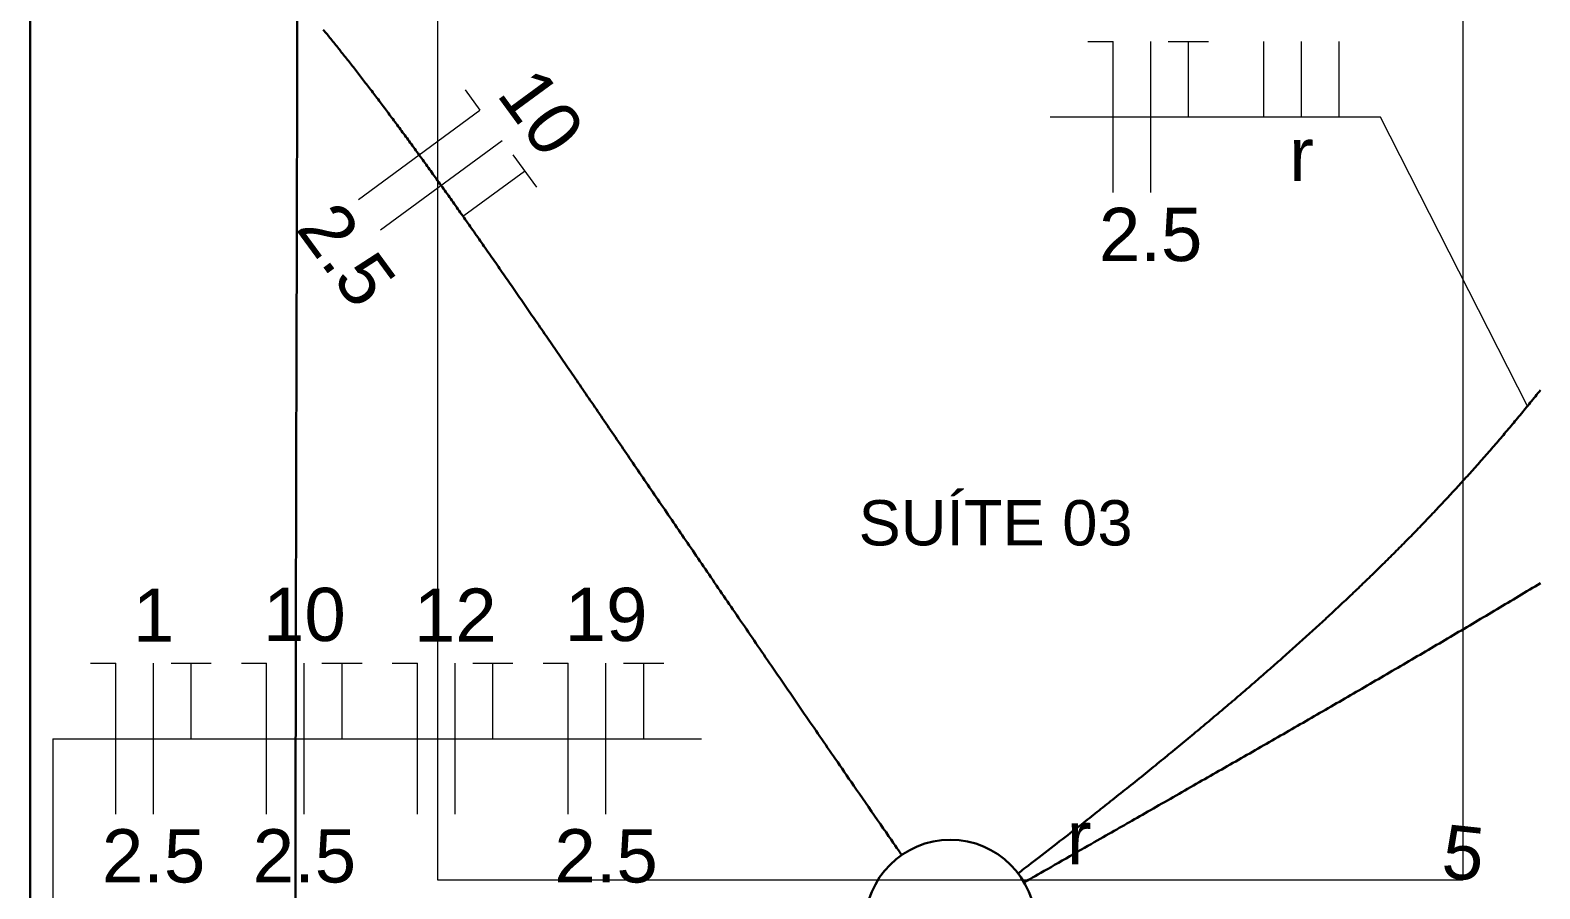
# Model space of a CAD drawing. Header units: millimetres. Extents: x 0 to 55.3, y 20.8 to 61.4.
# Drawn here: x 8.75 to 11.252, y 45.71 to 47.133 of the extents above; entities that cross this region are included whole.
import ezdxf

# ---------------------------------------------------------------- set-up
doc = ezdxf.new("R2010")
doc.units = ezdxf.units.MM
for name, color, linetype, lineweight in [('08', 8, 'Continuous', 5), ('ARQ_-_ALV_5', 1, 'Continuous', 30), ('ARQ_-_TXT__15', 54, 'Continuous', 5), ('EL-Condutos', 4, 'Continuous', 30), ('EL-Fios', 2, 'Continuous', 20), ('EL-Textos_fios', 2, 'Continuous', 20), ('EL-Textos_pontos', 2, 'Continuous', 30), ('P-SIMBOL', 3, 'Continuous', 30), ('TE-Condutos', 3, 'Continuous', 30)]:
    doc.layers.add(name, color=color, linetype=linetype, lineweight=lineweight)
doc.styles.add('Arial', font='Arial')
doc.styles.add('simplex', font='Arial')

msp = doc.modelspace()

# ---------------------------------------------------------------- linework, layer by layer
at = {"layer": '08', "flags": 128}
msp.add_lwpolyline([(11.125002, 45.725499), (11.125002, 47.725499), (9.425002, 47.725499), (9.425002, 45.725499), (11.125002, 45.725499)], dxfattribs=at)
at = {"layer": 'ARQ_-_ALV_5'}
msp.add_line((8.750002, 43.525499), (8.750002, 47.775499), dxfattribs=at)
at = {"layer": 'EL-Condutos', "linetype": 'Continuous', "flags": 128}
for points in [[(10.193791, 45.767386), (10.193476, 45.767841), (10.192558, 45.769168), (10.191078, 45.771306), (10.189077, 45.774197), (10.186596, 45.777781), (10.183677, 45.782), (10.18036, 45.786794), (10.176686, 45.792103), (10.172697, 45.797868), (10.168434, 45.804031), (10.163937, 45.810532), (10.159247, 45.817311), (10.154406, 45.82431), (10.149455, 45.831469), (10.144435, 45.838729), (10.139387, 45.846031), (10.134351, 45.853316), (10.12937, 45.860523), (10.124483, 45.867595), (10.119733, 45.874471), (10.11535, 45.880818), (10.111118, 45.886947), (10.107028, 45.892873), (10.103069, 45.898611), (10.09923, 45.904176), (10.095502, 45.909582), (10.091874, 45.914845), (10.088336, 45.91998), (10.084877, 45.925), (10.081488, 45.929922), (10.078158, 45.934759), (10.074876, 45.939528), (10.071633, 45.944241), (10.068418, 45.948915), (10.065221, 45.953564), (10.062032, 45.958203), (10.058839, 45.962847), (10.055634, 45.96751), (10.052406, 45.972208), (10.049144, 45.976955), (10.04599, 45.981546), (10.042799, 45.986192), (10.039573, 45.990888), (10.036314, 45.995632), (10.033026, 46.000419), (10.029711, 46.005247), (10.026371, 46.01011), (10.023009, 46.015006), (10.019628, 46.019931), (10.01623, 46.024881), (10.012818, 46.029853), (10.009394, 46.034842), (10.005961, 46.039845), (10.002521, 46.044858), (9.999077, 46.049878), (9.995632, 46.0549), (9.992188, 46.059922), (9.988748, 46.064939), (9.985314, 46.069948), (9.981889, 46.074945), (9.97863, 46.079699), (9.975381, 46.084441), (9.972142, 46.08917), (9.96891, 46.093887), (9.965687, 46.098593), (9.96247, 46.10329), (9.959261, 46.107979), (9.956057, 46.112659), (9.952858, 46.117332), (9.949664, 46.122), (9.946473, 46.126662), (9.943286, 46.13132), (9.940102, 46.135975), (9.93692, 46.140627), (9.933739, 46.145279), (9.930558, 46.149929), (9.927378, 46.15458), (9.924197, 46.159233), (9.921015, 46.163888), (9.917831, 46.168546), (9.914793, 46.172992), (9.911752, 46.177441), (9.90871, 46.181893), (9.905666, 46.186349), (9.90262, 46.190807), (9.899572, 46.195268), (9.896523, 46.199732), (9.893473, 46.204197), (9.890422, 46.208665), (9.88737, 46.213134), (9.884317, 46.217604), (9.881264, 46.222076), (9.87821, 46.226549), (9.875156, 46.231022), (9.872102, 46.235496), (9.869048, 46.239971), (9.865994, 46.244445), (9.862941, 46.248919), (9.859888, 46.253393), (9.856835, 46.257866), (9.853928, 46.262127), (9.851021, 46.266388), (9.848114, 46.270648), (9.845209, 46.274907), (9.842304, 46.279165), (9.839399, 46.283424), (9.836495, 46.287681), (9.833591, 46.291938), (9.830688, 46.296195), (9.827785, 46.300452), (9.824882, 46.304708), (9.82198, 46.308964), (9.819078, 46.31322), (9.816176, 46.317475), (9.813274, 46.321731), (9.810372, 46.325987), (9.807471, 46.330242), (9.804569, 46.334498), (9.801667, 46.338754), (9.798765, 46.34301), (9.796002, 46.347063), (9.793239, 46.351116), (9.790475, 46.355169), (9.787712, 46.359222), (9.784948, 46.363276), (9.782185, 46.36733), (9.779421, 46.371383), (9.776657, 46.375437), (9.773893, 46.379491), (9.771129, 46.383545), (9.768365, 46.387599), (9.765601, 46.391654), (9.762837, 46.395708), (9.760072, 46.399762), (9.757308, 46.403816), (9.754543, 46.40787), (9.751779, 46.411925), (9.749014, 46.415979), (9.74625, 46.420033), (9.743485, 46.424087), (9.740854, 46.427943), (9.738224, 46.4318), (9.735594, 46.435657), (9.732963, 46.439513), (9.730332, 46.443369), (9.727702, 46.447226), (9.725071, 46.451082), (9.72244, 46.454938), (9.719809, 46.458794), (9.717178, 46.462649), (9.714547, 46.466505), (9.711915, 46.470361), (9.709284, 46.474216), (9.706652, 46.478071), (9.70402, 46.481927), (9.701388, 46.485782), (9.698756, 46.489637), (9.696124, 46.493492), (9.693491, 46.497346), (9.690858, 46.501201), (9.688355, 46.504865), (9.685852, 46.50853), (9.683348, 46.512194), (9.680845, 46.515858), (9.678341, 46.519522), (9.675837, 46.523185), (9.673332, 46.526849), (9.670827, 46.530513), (9.668323, 46.534176), (9.665817, 46.537839), (9.663312, 46.541502), (9.660806, 46.545165), (9.6583, 46.548827), (9.655794, 46.55249), (9.653287, 46.556152), (9.650781, 46.559814), (9.648274, 46.563476), (9.645766, 46.567137), (9.643258, 46.570799), (9.64075, 46.57446), (9.638367, 46.577938), (9.635984, 46.581416), (9.6336, 46.584893), (9.631217, 46.58837), (9.628832, 46.591847), (9.626448, 46.595324), (9.624063, 46.5988), (9.621678, 46.602277), (9.619292, 46.605753), (9.616906, 46.609228), (9.61452, 46.612704), (9.612133, 46.616179), (9.609746, 46.619654), (9.607358, 46.623129), (9.60497, 46.626603), (9.602582, 46.630077), (9.600193, 46.633551), (9.597804, 46.637024), (9.595414, 46.640498), (9.593024, 46.64397), (9.590755, 46.647267), (9.588485, 46.650563), (9.586215, 46.653859), (9.583944, 46.657155), (9.581673, 46.66045), (9.579401, 46.663745), (9.577129, 46.66704), (9.574856, 46.670334), (9.572583, 46.673628), (9.57031, 46.676922), (9.568036, 46.680216), (9.565761, 46.683509), (9.563486, 46.686801), (9.56121, 46.690093), (9.558934, 46.693385), (9.556657, 46.696677), (9.55438, 46.699968), (9.552102, 46.703259), (9.549823, 46.706549), (9.547544, 46.709839), (9.545382, 46.712959), (9.543219, 46.71608), (9.541055, 46.7192), (9.53889, 46.722319), (9.536726, 46.725438), (9.53456, 46.728557), (9.532394, 46.731675), (9.530227, 46.734793), (9.52806, 46.737911), (9.525892, 46.741028), (9.523723, 46.744144), (9.521554, 46.74726), (9.519384, 46.750376), (9.517213, 46.753491), (9.515042, 46.756606), (9.51287, 46.75972), (9.510697, 46.762833), (9.508524, 46.765947), (9.50635, 46.769059), (9.504175, 46.772172), (9.502112, 46.775122), (9.500049, 46.778071), (9.497985, 46.781021), (9.49592, 46.783969), (9.493855, 46.786918), (9.491789, 46.789865), (9.489722, 46.792813), (9.487654, 46.795759), (9.485586, 46.798705), (9.483517, 46.801651), (9.481447, 46.804596), (9.479376, 46.80754), (9.477304, 46.810484), (9.475232, 46.813428), (9.473159, 46.816371), (9.471085, 46.819313), (9.46901, 46.822254), (9.466934, 46.825195), (9.464858, 46.828136), (9.46278, 46.831075), (9.460811, 46.83386), (9.458841, 46.836645), (9.45687, 46.839429), (9.454898, 46.842212), (9.452925, 46.844995), (9.450951, 46.847777), (9.448977, 46.850558), (9.447002, 46.853339), (9.445025, 46.856119), (9.443048, 46.858899), (9.44107, 46.861678), (9.439091, 46.864456), (9.437111, 46.867234), (9.43513, 46.870011), (9.433148, 46.872787), (9.431166, 46.875562), (9.429182, 46.878337), (9.427197, 46.881111), (9.425211, 46.883884), (9.423224, 46.886657), (9.421341, 46.889282), (9.419457, 46.891907), (9.417572, 46.894531), (9.415687, 46.897154), (9.4138, 46.899777), (9.411912, 46.902398), (9.410023, 46.90502), (9.408134, 46.90764), (9.406243, 46.91026), (9.404351, 46.912878), (9.402458, 46.915496), (9.400564, 46.918114), (9.398669, 46.92073), (9.396772, 46.923346), (9.394875, 46.925961), (9.392976, 46.928575), (9.391077, 46.931188), (9.389176, 46.9338), (9.387274, 46.936412), (9.38537, 46.939022), (9.383567, 46.941494), (9.381763, 46.943964), (9.379958, 46.946433), (9.378151, 46.948902), (9.376344, 46.95137), (9.374535, 46.953837), (9.372725, 46.956303), (9.370914, 46.958768), (9.369102, 46.961232), (9.367288, 46.963696), (9.365473, 46.966158), (9.363658, 46.96862), (9.36184, 46.971081), (9.360022, 46.97354), (9.358202, 46.975999), (9.356381, 46.978457), (9.354559, 46.980914), (9.352735, 46.98337), (9.35091, 46.985825), (9.349084, 46.988279), (9.347354, 46.990601), (9.345622, 46.992922), (9.34389, 46.995243), (9.342156, 46.997562), (9.34042, 46.99988), (9.338684, 47.002198), (9.336946, 47.004514), (9.335207, 47.00683), (9.333466, 47.009144), (9.331725, 47.011457), (9.329981, 47.01377), (9.328237, 47.016081), (9.326491, 47.018391), (9.324743, 47.020701), (9.322994, 47.023009), (9.321244, 47.025316), (9.319492, 47.027622), (9.317739, 47.029926), (9.315984, 47.03223), (9.314228, 47.034533), (9.312564, 47.036711), (9.310899, 47.038889), (9.309232, 47.041065), (9.307564, 47.043241), (9.305894, 47.045415), (9.304223, 47.047589), (9.30255, 47.049761), (9.300876, 47.051932), (9.299201, 47.054102), (9.297524, 47.05627), (9.295845, 47.058438), (9.294165, 47.060604), (9.292484, 47.062769), (9.2908, 47.064933), (9.289116, 47.067096), (9.287429, 47.069257), (9.285741, 47.071417), (9.284052, 47.073576), (9.28236, 47.075734), (9.280667, 47.07789), (9.279063, 47.079931), (9.277456, 47.08197), (9.275849, 47.084009), (9.274239, 47.086046), (9.272629, 47.088081), (9.271016, 47.090116), (9.269402, 47.092149), (9.267786, 47.094181), (9.266169, 47.096212), (9.26455, 47.098241), (9.262929, 47.100269), (9.261307, 47.102296), (9.259683, 47.104321), (9.258057, 47.106345), (9.25643, 47.108367), (9.254801, 47.110388), (9.25317, 47.112408), (9.251537, 47.114426), (9.249902, 47.116443), (9.248266, 47.118458), (9.246714, 47.120366), (9.24516, 47.122273), (9.243604, 47.124178), (9.242047, 47.126082), (9.240488, 47.127985), (9.238927, 47.129886), (9.237365, 47.131786), (9.235801, 47.133684)], [(10.387647, 45.736117), (10.387958, 45.736357), (10.388867, 45.737057), (10.390331, 45.738185), (10.39231, 45.73971), (10.394764, 45.741602), (10.397653, 45.743828), (10.400934, 45.746358), (10.404568, 45.749162), (10.408515, 45.752206), (10.412733, 45.755461), (10.417182, 45.758896), (10.421822, 45.762478), (10.426611, 45.766177), (10.431509, 45.769963), (10.436476, 45.773803), (10.441471, 45.777667), (10.446453, 45.781523), (10.451381, 45.78534), (10.456216, 45.789088), (10.460916, 45.792734), (10.465291, 45.796132), (10.469512, 45.799414), (10.473592, 45.802589), (10.477539, 45.805666), (10.481365, 45.808651), (10.485079, 45.811553), (10.488692, 45.814379), (10.492215, 45.817138), (10.495657, 45.819838), (10.499028, 45.822486), (10.50234, 45.82509), (10.505601, 45.827659), (10.508824, 45.830199), (10.512017, 45.83272), (10.515192, 45.835228), (10.518357, 45.837733), (10.521525, 45.840241), (10.524705, 45.842761), (10.527907, 45.845301), (10.531141, 45.847868), (10.534302, 45.850377), (10.5375, 45.852918), (10.540733, 45.855488), (10.543998, 45.858085), (10.547292, 45.860707), (10.550613, 45.863352), (10.553959, 45.866018), (10.557326, 45.868703), (10.560712, 45.871405), (10.564114, 45.874123), (10.56753, 45.876853), (10.570957, 45.879594), (10.574392, 45.882345), (10.577833, 45.885102), (10.581278, 45.887865), (10.584723, 45.89063), (10.588165, 45.893397), (10.591604, 45.896163), (10.595034, 45.898926), (10.598455, 45.901684), (10.60175, 45.904343), (10.605034, 45.906997), (10.608308, 45.909646), (10.611571, 45.912289), (10.614826, 45.914928), (10.618072, 45.917564), (10.62131, 45.920196), (10.624541, 45.922825), (10.627766, 45.925452), (10.630984, 45.928077), (10.634198, 45.930701), (10.637406, 45.933325), (10.640611, 45.935948), (10.643813, 45.938572), (10.647012, 45.941196), (10.65021, 45.943822), (10.653405, 45.94645), (10.656601, 45.94908), (10.659796, 45.951714), (10.662992, 45.95435), (10.666087, 45.956907), (10.669183, 45.959466), (10.67228, 45.96203), (10.675377, 45.964597), (10.678475, 45.967167), (10.681574, 45.96974), (10.684672, 45.972316), (10.687771, 45.974896), (10.690869, 45.977478), (10.693967, 45.980063), (10.697065, 45.98265), (10.700161, 45.98524), (10.703257, 45.987832), (10.706352, 45.990427), (10.709445, 45.993023), (10.712537, 45.995622), (10.715627, 45.998223), (10.718715, 46.000825), (10.721801, 46.003429), (10.724885, 46.006034), (10.727874, 46.008562), (10.73086, 46.011091), (10.733844, 46.013622), (10.736826, 46.016154), (10.739806, 46.018688), (10.742783, 46.021223), (10.745759, 46.02376), (10.748733, 46.026298), (10.751704, 46.028838), (10.754674, 46.03138), (10.757642, 46.033923), (10.760607, 46.036469), (10.763571, 46.039016), (10.766533, 46.041565), (10.769494, 46.044116), (10.772452, 46.046669), (10.775409, 46.049225), (10.778364, 46.051782), (10.781318, 46.054341), (10.784269, 46.056903), (10.787136, 46.059394), (10.790001, 46.061887), (10.792864, 46.064382), (10.795726, 46.066879), (10.798586, 46.069378), (10.801444, 46.07188), (10.804301, 46.074383), (10.807156, 46.076889), (10.81001, 46.079397), (10.812861, 46.081907), (10.815711, 46.084419), (10.818559, 46.086933), (10.821406, 46.089449), (10.82425, 46.091968), (10.827093, 46.094488), (10.829933, 46.097011), (10.832772, 46.099536), (10.835609, 46.102063), (10.838444, 46.104592), (10.841277, 46.107123), (10.844034, 46.10959), (10.846789, 46.112059), (10.849542, 46.11453), (10.852293, 46.117003), (10.855042, 46.119478), (10.85779, 46.121955), (10.860535, 46.124434), (10.863278, 46.126916), (10.86602, 46.129399), (10.868759, 46.131885), (10.871497, 46.134373), (10.874232, 46.136863), (10.876966, 46.139355), (10.879697, 46.141849), (10.882427, 46.144346), (10.885154, 46.146845), (10.887879, 46.149346), (10.890603, 46.151849), (10.893324, 46.154354), (10.896043, 46.156862), (10.898696, 46.159312), (10.901346, 46.161765), (10.903995, 46.164219), (10.906641, 46.166676), (10.909286, 46.169135), (10.911928, 46.171596), (10.914568, 46.174059), (10.917207, 46.176525), (10.919843, 46.178992), (10.922477, 46.181462), (10.925109, 46.183935), (10.927739, 46.186409), (10.930367, 46.188886), (10.932992, 46.191365), (10.935616, 46.193846), (10.938237, 46.19633), (10.940857, 46.198816), (10.943474, 46.201304), (10.946088, 46.203795), (10.948701, 46.206287), (10.951256, 46.20873), (10.953809, 46.211174), (10.95636, 46.213621), (10.958909, 46.21607), (10.961455, 46.218521), (10.963999, 46.220975), (10.966541, 46.22343), (10.969081, 46.225889), (10.971619, 46.228349), (10.974155, 46.230812), (10.976688, 46.233277), (10.979219, 46.235744), (10.981747, 46.238213), (10.984274, 46.240685), (10.986798, 46.24316), (10.98932, 46.245636), (10.991839, 46.248115), (10.994357, 46.250596), (10.996872, 46.25308), (10.999384, 46.255566), (11.001848, 46.258009), (11.00431, 46.260454), (11.00677, 46.262901), (11.009228, 46.265351), (11.011683, 46.267803), (11.014136, 46.270258), (11.016586, 46.272714), (11.019034, 46.275173), (11.02148, 46.277635), (11.023924, 46.280098), (11.026365, 46.282564), (11.028804, 46.285033), (11.03124, 46.287504), (11.033674, 46.289977), (11.036105, 46.292452), (11.038535, 46.29493), (11.040961, 46.29741), (11.043385, 46.299893), (11.045807, 46.302378), (11.048227, 46.304865), (11.050607, 46.307317), (11.052984, 46.309771), (11.05536, 46.312228), (11.057733, 46.314687), (11.060103, 46.317148), (11.062471, 46.319612), (11.064837, 46.322078), (11.0672, 46.324546), (11.069561, 46.327017), (11.071919, 46.32949), (11.074274, 46.331966), (11.076628, 46.334444), (11.078978, 46.336924), (11.081326, 46.339406), (11.083672, 46.341891), (11.086015, 46.344379), (11.088356, 46.346869), (11.090694, 46.349361), (11.093029, 46.351855), (11.095362, 46.354352), (11.097665, 46.356822), (11.099965, 46.359294), (11.102262, 46.361768), (11.104557, 46.364245), (11.10685, 46.366724), (11.109139, 46.369205), (11.111427, 46.371689), (11.113711, 46.374175), (11.115994, 46.376664), (11.118273, 46.379154), (11.12055, 46.381648), (11.122824, 46.384143), (11.125096, 46.386641), (11.127365, 46.389142), (11.129632, 46.391645), (11.131896, 46.39415), (11.134157, 46.396657), (11.136415, 46.399167), (11.138671, 46.401679), (11.140924, 46.404194), (11.143156, 46.40669), (11.145385, 46.409188), (11.147611, 46.411689), (11.149835, 46.414192), (11.152056, 46.416697), (11.154274, 46.419204), (11.15649, 46.421714), (11.158703, 46.424227), (11.160913, 46.426741), (11.16312, 46.429258), (11.165325, 46.431778), (11.167528, 46.434299), (11.169727, 46.436823), (11.171924, 46.43935), (11.174118, 46.441879), (11.176309, 46.44441), (11.178498, 46.446943), (11.180684, 46.449479), (11.182867, 46.452018), (11.185047, 46.454558), (11.187214, 46.457089), (11.189379, 46.459622), (11.19154, 46.462157), (11.193699, 46.464694), (11.195855, 46.467234), (11.198009, 46.469777), (11.200159, 46.472321), (11.202307, 46.474868), (11.204452, 46.477417), (11.206594, 46.479969), (11.208734, 46.482523), (11.210871, 46.485079), (11.213005, 46.487637), (11.215136, 46.490198), (11.217264, 46.492761), (11.21939, 46.495327), (11.221513, 46.497894), (11.223633, 46.500465), (11.22575, 46.503037), (11.227865, 46.505612), (11.229974, 46.508185), (11.23208, 46.510762), (11.234183, 46.51334), (11.236284, 46.515921), (11.238382, 46.518504), (11.240477, 46.521089), (11.242569, 46.523677), (11.244658, 46.526267), (11.246745, 46.528859), (11.248829, 46.531453), (11.25091, 46.53405), (11.252988, 46.536649)], [(10.398679, 45.721772), (10.399072, 45.721998), (10.400218, 45.722655), (10.402065, 45.723714), (10.404563, 45.725146), (10.407661, 45.726921), (10.411308, 45.729012), (10.415452, 45.731387), (10.420044, 45.734019), (10.425032, 45.736878), (10.430365, 45.739935), (10.435992, 45.74316), (10.441862, 45.746524), (10.447926, 45.749998), (10.45413, 45.753553), (10.460426, 45.75716), (10.466761, 45.760789), (10.473085, 45.764412), (10.479347, 45.767998), (10.485496, 45.77152), (10.491482, 45.774947), (10.49728, 45.778266), (10.502875, 45.781468), (10.508282, 45.784562), (10.513514, 45.787555), (10.518585, 45.790456), (10.523508, 45.793271), (10.528298, 45.796009), (10.532967, 45.798679), (10.53753, 45.801286), (10.542, 45.803841), (10.546391, 45.80635), (10.550717, 45.808821), (10.554991, 45.811262), (10.559227, 45.813681), (10.563438, 45.816086), (10.56764, 45.818486), (10.571844, 45.820886), (10.576065, 45.823297), (10.580317, 45.825724), (10.584612, 45.828177), (10.58897, 45.830666), (10.593382, 45.833186), (10.597844, 45.835734), (10.602354, 45.83831), (10.606907, 45.840911), (10.6115, 45.843534), (10.616128, 45.846178), (10.620789, 45.848841), (10.625478, 45.85152), (10.630193, 45.854213), (10.634928, 45.856919), (10.639681, 45.859635), (10.644448, 45.862359), (10.649225, 45.865089), (10.654008, 45.867823), (10.658794, 45.870559), (10.66358, 45.873294), (10.66836, 45.876027), (10.673133, 45.878755), (10.677893, 45.881477), (10.682639, 45.884191), (10.687371, 45.886896), (10.692089, 45.889594), (10.696794, 45.892285), (10.701487, 45.89497), (10.70617, 45.897649), (10.710843, 45.900322), (10.715507, 45.902991), (10.720163, 45.905655), (10.724812, 45.908316), (10.729456, 45.910974), (10.734095, 45.91363), (10.738729, 45.916284), (10.743361, 45.918936), (10.747991, 45.921588), (10.75262, 45.92424), (10.757249, 45.926892), (10.761879, 45.929546), (10.766511, 45.932201), (10.771146, 45.934858), (10.775778, 45.937515), (10.780415, 45.940174), (10.785055, 45.942836), (10.789698, 45.9455), (10.794344, 45.948166), (10.798992, 45.950834), (10.803643, 45.953505), (10.808296, 45.956177), (10.812951, 45.958851), (10.817607, 45.961526), (10.822264, 45.964203), (10.826922, 45.966881), (10.831581, 45.96956), (10.836241, 45.97224), (10.840901, 45.974921), (10.84556, 45.977602), (10.850219, 45.980285), (10.854877, 45.982967), (10.859535, 45.98565), (10.864191, 45.988333), (10.868834, 45.991008), (10.873475, 45.993684), (10.878115, 45.99636), (10.882754, 45.999036), (10.887391, 46.001713), (10.892028, 46.004389), (10.896663, 46.007066), (10.901297, 46.009743), (10.90593, 46.012421), (10.910563, 46.015099), (10.915194, 46.017777), (10.919825, 46.020456), (10.924455, 46.023136), (10.929085, 46.025816), (10.933714, 46.028497), (10.938342, 46.031178), (10.94297, 46.033861), (10.947597, 46.036544), (10.952225, 46.039228), (10.956852, 46.041914), (10.96146, 46.044589), (10.966068, 46.047266), (10.970676, 46.049943), (10.975284, 46.052621), (10.979891, 46.055301), (10.984498, 46.057981), (10.989105, 46.060663), (10.993711, 46.063345), (10.998317, 46.066029), (11.002922, 46.068713), (11.007527, 46.071399), (11.012132, 46.074085), (11.016736, 46.076773), (11.02134, 46.079461), (11.025943, 46.082151), (11.030545, 46.084841), (11.035147, 46.087533), (11.039748, 46.090225), (11.044349, 46.092919), (11.048949, 46.095614), (11.053523, 46.098295), (11.058097, 46.100977), (11.06267, 46.10366), (11.067243, 46.106344), (11.071814, 46.109029), (11.076385, 46.111716), (11.080956, 46.114403), (11.085525, 46.117091), (11.090094, 46.119781), (11.094662, 46.122472), (11.09923, 46.125164), (11.103797, 46.127857), (11.108363, 46.130551), (11.112928, 46.133246), (11.117492, 46.135943), (11.122056, 46.138641), (11.126619, 46.14134), (11.131182, 46.14404), (11.135743, 46.146742), (11.140304, 46.149445), (11.144834, 46.152131), (11.149362, 46.154818), (11.15389, 46.157506), (11.158417, 46.160196), (11.162943, 46.162887), (11.167469, 46.16558), (11.171994, 46.168273), (11.176518, 46.170969), (11.181041, 46.173665), (11.185563, 46.176363), (11.190085, 46.179062), (11.194605, 46.181763), (11.199125, 46.184465), (11.203644, 46.187168), (11.208162, 46.189873), (11.212679, 46.19258), (11.217196, 46.195288), (11.221711, 46.197997), (11.226226, 46.200708), (11.23074, 46.20342), (11.235216, 46.206112), (11.239691, 46.208805), (11.244165, 46.211499), (11.248638, 46.214196), (11.25311, 46.216893)]]:
    msp.add_lwpolyline(points, dxfattribs=at)
at = {"layer": 'EL-Fios'}
for p, q in [((10.503002, 47.113999), (10.544652, 47.113999)), ((10.544652, 46.863999), (10.544652, 47.113999)), ((10.607152, 46.863999), (10.607152, 47.113999)), ((10.636302, 47.113999), (10.703002, 47.113999)), ((10.669652, 46.988999), (10.669652, 47.113999)), ((10.794652, 46.988999), (10.794652, 47.113999)), ((10.857152, 46.988999), (10.857152, 47.113999)), ((10.919652, 46.988999), (10.919652, 47.113999)), ((9.470752, 47.033999), (9.495402, 47.000399)), ((9.293852, 46.852499), (9.495402, 47.000399)), ((9.330802, 46.802099), (9.532402, 46.949999)), ((9.549652, 46.926499), (9.589052, 46.872749)), ((9.468552, 46.825649), (9.569352, 46.899599)), ((8.850152, 46.084149), (8.891802, 46.084149)), ((8.891802, 45.834149), (8.891802, 46.084149)), ((8.954302, 45.834149), (8.954302, 46.084149)), ((8.983452, 46.084149), (9.050152, 46.084149)), ((9.016802, 45.959149), (9.016802, 46.084149)), ((9.100152, 46.084149), (9.141802, 46.084149)), ((9.141802, 45.834149), (9.141802, 46.084149)), ((9.204302, 45.834149), (9.204302, 46.084149)), ((9.233452, 46.084149), (9.300152, 46.084149)), ((9.266802, 45.959149), (9.266802, 46.084149)), ((9.350152, 46.084149), (9.391802, 46.084149)), ((9.391802, 45.834149), (9.391802, 46.084149)), ((9.454302, 45.834149), (9.454302, 46.084149)), ((9.483452, 46.084149), (9.550152, 46.084149)), ((9.516802, 45.959149), (9.516802, 46.084149)), ((9.600152, 46.084149), (9.641802, 46.084149)), ((9.641802, 45.834149), (9.641802, 46.084149)), ((9.704302, 45.834149), (9.704302, 46.084149)), ((9.733452, 46.084149), (9.800152, 46.084149)), ((9.766802, 45.959149), (9.766802, 46.084149))]:
    msp.add_line(p, q, dxfattribs=at)
at = {"layer": 'EL-Textos_fios'}
for p, q in [((10.987952, 46.988999), (10.440502, 46.988999)), ((11.231602, 46.510199), (10.987952, 46.988999)), ((8.787652, 45.959149), (9.862652, 45.959149)), ((8.787652, 45.959149), (8.787652, 45.334149))]:
    msp.add_line(p, q, dxfattribs=at)
at = {"layer": 'P-SIMBOL'}
msp.add_circle((10.275002, 45.650499), 0.14125, dxfattribs=at)
at = {"layer": 'TE-Condutos', "linetype": 'Continuous', "flags": 128}
msp.add_lwpolyline([(9.189754, 45.695076), (9.189761, 45.716372), (9.189769, 45.73767), (9.18978, 45.758975), (9.189793, 45.780291), (9.189808, 45.801623), (9.189826, 45.822975), (9.189845, 45.844351), (9.189866, 45.865756), (9.189889, 45.887193), (9.189915, 45.908666), (9.189941, 45.930181), (9.18997, 45.95174), (9.19, 45.973349), (9.190032, 45.995012), (9.190066, 46.016733), (9.190101, 46.038516), (9.19014, 46.061512), (9.19018, 46.084565), (9.190221, 46.107658), (9.190264, 46.130773), (9.190309, 46.153893), (9.190354, 46.177001), (9.190401, 46.200081), (9.190449, 46.223115), (9.190498, 46.246085), (9.190547, 46.268976), (9.190598, 46.29177), (9.190649, 46.31445), (9.190701, 46.336999), (9.190753, 46.3594), (9.190806, 46.381635), (9.190859, 46.403689), (9.190912, 46.425543), (9.190966, 46.44718), (9.19102, 46.468585), (9.191074, 46.489739), (9.19113, 46.511728), (9.191187, 46.533489), (9.191244, 46.555092), (9.191301, 46.576605), (9.191358, 46.598096), (9.191415, 46.619634), (9.191473, 46.641289), (9.191532, 46.663128), (9.191591, 46.685221), (9.191651, 46.707637), (9.191711, 46.730443), (9.191772, 46.753708), (9.191835, 46.777503), (9.191898, 46.801894), (9.191962, 46.826951), (9.192027, 46.852743), (9.192094, 46.879337), (9.192161, 46.906804), (9.192231, 46.935212), (9.192301, 46.964629), (9.192377, 46.996687), (9.192454, 47.029662), (9.192532, 47.063277), (9.192609, 47.097255), (9.192686, 47.131319), (9.192762, 47.165192)], dxfattribs=at)

# ---------------------------------------------------------------- texts
at = {"layer": 'ARQ_-_TXT__15', "color": 1, "insert": (10.350002, 46.278249), "char_height": 0.075, "width": 0.72, "attachment_point": 8, "line_spacing_factor": 0.798, "style": 'simplex'}
msp.add_mtext('SUÍTE 03', dxfattribs=at)
at = {"layer": 'EL-Textos_fios', "char_height": 0.08825, "attachment_point": 8, "line_spacing_factor": 0.798, "style": 'Arial'}
for s, insert, width, rotation in [('10', (9.560983, 46.970725), 0.2118, 306.26313), ('2.5', (9.238483, 46.734225), 0.3177, 306.26313), ('5', (11.120623, 45.724954), 0.1059, 353.847275)]:
    msp.add_mtext(s, dxfattribs=dict(at, insert=insert, width=width, rotation=rotation))
for s, insert, width in [('r', (10.857002, 46.883121), 0.1059), ('2.5', (10.607002, 46.749121), 0.3177), ('1', (8.954502, 46.119621), 0.1059), ('10', (9.204502, 46.119621), 0.2118), ('12', (9.454502, 46.119621), 0.2118), ('19', (9.704502, 46.119621), 0.2118), ('2.5', (8.954502, 45.719621), 0.3177), ('2.5', (9.204502, 45.719621), 0.3177), ('2.5', (9.704502, 45.719621), 0.3177), ('2.5', (9.704502, 45.719621), 0.3177)]:
    msp.add_mtext(s, dxfattribs=dict(at, insert=insert, width=width))
at = {"layer": 'EL-Textos_pontos', "insert": (10.488502, 45.751121), "char_height": 0.08825, "width": 0.1059, "attachment_point": 8, "line_spacing_factor": 0.798, "style": 'Arial'}
msp.add_mtext('r', dxfattribs=at)

doc.saveas('drawing.dxf')
